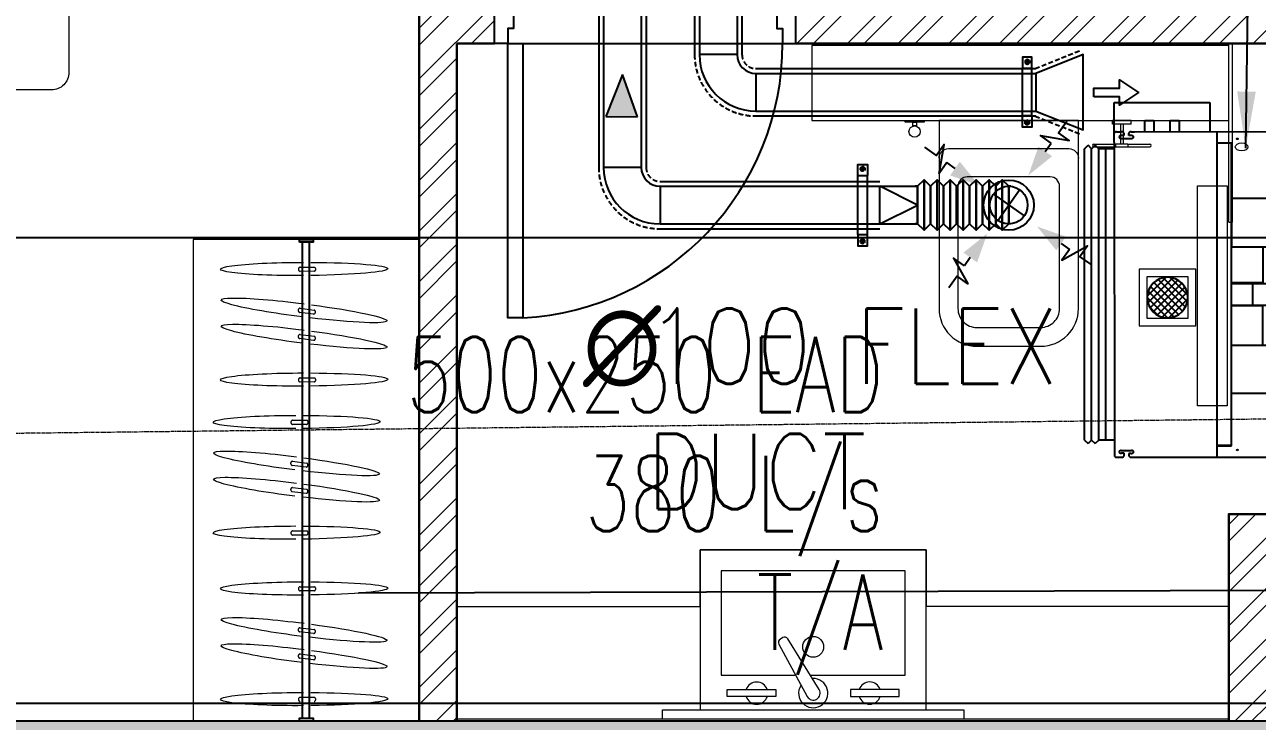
# Model space of a CAD drawing. Header units: millimetres. Extents: x -9226 to 166212, y -13 to 97274.
# Drawn here: x 32852 to 36126, y 34180 to 36030 of the extents above; entities that cross this region are included whole.
import ezdxf

# ---------------------------------------------------------------- set-up
doc = ezdxf.new("R2010")
doc.units = ezdxf.units.MM
for name, pattern in [('01-AT-PLA Floor Plans$0$DASHED', [19.05, 12.7, -6.35]), ('23491-A-XR-GRID$0$23288-XR-Unit GRIDS$0$CENTER2', [28.575, 19.05, -3.175, 3.175, -3.175]), ('23491-XR-AR-2ND FLOOR PLAN$0$23491-XR-AR-2ND FLOOR PLAN$0$Hidden_3', [7.14375, 4.7625, -2.38125]), ('HIDDEN', [9.525, 6.35, -3.175])]:
    doc.linetypes.add(name, pattern=pattern)
doc.layers.get('0').update_dxf_attribs({"color": 8})
for name, color, linetype in [('-EAD', 30, 'Continuous'), ('-FAD', 3, 'Continuous'), ('-TEXT', 7, 'Continuous'), ('0-AC TEXT', 7, 'Continuous'), ('05 - 2ND - 3RD COLUMNS LAYOUT$0$23491-A-XR-GROUND TO PODIUM 3-COL$0$COLUMN', 8, 'Continuous'), ('05 - 2ND - 3RD COLUMNS LAYOUT$0$23491-A-XR-GROUND TO PODIUM 3-COL$0$HATCH', 8, 'Continuous'), ('1.INS', 8, 'Continuous'), ('1.SAD', 5, 'Continuous'), ('1.support 2', 7, 'Continuous'), ('23491-GN-XR-PLOT LIMIT$0$RETAIL', 8, 'Continuous'), ('23491-XR-AR-2ND FLOOR PLAN$0$23491-XR-AR-2ND FLOOR PLAN$0$I-JOINERY HIDDEN', 8, '23491-XR-AR-2ND FLOOR PLAN$0$23491-XR-AR-2ND FLOOR PLAN$0$Hidden_3'), ('23491-XR-AR-2ND FLOOR PLAN$0$NEC-DR-FIXTURES', 8, 'Continuous'), ('EAD', 30, 'Continuous'), ('ETA-AC-SUPPORT', 25, 'Continuous'), ('FAD', 3, 'Continuous'), ('INCHULATION', 253, 'Continuous'), ('IZ-EAD', 200, 'Continuous'), ('M-HVAC-FCU-02', 20, 'Continuous'), ('M-HVAC-FCU-05', 20, 'Continuous'), ('UNIT', 20, 'Continuous'), ('VCD SHE', 7, 'Continuous')]:
    doc.layers.add(name, color=color, linetype=linetype)
for name, color, linetype, lineweight in [('1.TAGGING', 7, 'Continuous', 5), ('1.XREF', 8, 'Continuous', 9), ('23491-A-XR-GRID$0$G-ANNO-GRID', 8, '23491-A-XR-GRID$0$23288-XR-Unit GRIDS$0$CENTER2', 0), ('23491-XR-AR-2ND FLOOR PLAN$0$23491-XR-AR-2ND FLOOR PLAN$0$23491-XR-AR-TYP-FLOOR$0$A-FIXT-TOIT-PLAN', 8, 'Continuous', 5), ('23491-XR-AR-2ND FLOOR PLAN$0$23491-XR-AR-2ND FLOOR PLAN$0$23491-XR-AR-TYP-FLOOR$0$A-FURN-FREE-PLAN', 8, 'Continuous', 5), ('23491-XR-AR-2ND FLOOR PLAN$0$23491-XR-AR-2ND FLOOR PLAN$0$23491-XR-AR-TYP-FLOOR$0$A-WALL-PATT', 8, 'Continuous', 5), ('23491-XR-AR-2ND FLOOR PLAN$0$23491-XR-AR-2ND FLOOR PLAN$0$23491-XR-AR-TYP-FLOOR$0$Zone-6_30May22$0$TYP$0$2B+G+19+R Typical Floor$0$A-DOOR', 8, 'Continuous', 25), ('23491-XR-AR-2ND FLOOR PLAN$0$23491-XR-AR-2ND FLOOR PLAN$0$A-FIXT-TOIT-PLAN', 8, 'Continuous', 20), ('23491-XR-AR-2ND FLOOR PLAN$0$23491-XR-AR-2ND FLOOR PLAN$0$A-FURN-FREE-PLAN', 8, 'Continuous', 5), ('23491-XR-AR-2ND FLOOR PLAN$0$23491-XR-AR-2ND FLOOR PLAN$0$A-WALL', 8, 'Continuous', 30), ('23491-XR-AR-2ND FLOOR PLAN$0$A-WALL-CAVI', 8, 'Continuous', 15), ('A-ANNO-DIMS', 8, 'Continuous', 9)]:
    doc.layers.add(name, color=color, linetype=linetype, lineweight=lineweight)
doc.styles.add('JSE', font='romans.shx', dxfattribs={"width": 0.85})
doc.styles.add('ROMANS', font='isocp.shx', dxfattribs={"width": 0.8})
doc.styles.add('ROMANS100', font='romans.shx', dxfattribs={"width": 0.7, "height": 100})
doc.styles.add('SDC-TEXT-ARB', font='sdc-arb.shx', dxfattribs={"height": 0.5})
doc.styles.get("Standard").update_dxf_attribs({"font": 'romans.shx', "height": 200})
doc.dimstyles.new('ISO-25', dxfattribs={"dimtxt": 200, "dimasz": 150, "dimexe": 1.25, "dimexo": 0.625, "dimgap": 1, "dimtad": 1, "dimtoh": 1, "dimdec": 0, "dimrnd": 5, "dimtxsty": 'Standard', "dimcen": 2.5, "dimclrd": 256, "dimclre": 256, "dimclrt": 7, "dimadec": 0, "dimazin": 0, "dimtfac": 1, "dimtdec": 0, "dimtix": 1, "dimtmove": 2, "dimatfit": 3, "dimfxl": 1, "dimarcsym": 1})
doc.dimstyles.new('JSE', dxfattribs={"dimtxt": 50, "dimasz": 150, "dimexe": 0.18, "dimexo": 0.0625, "dimgap": 50, "dimtad": 0, "dimdec": 0, "dimrnd": 5, "dimzin": 0, "dimdsep": 46, "dimtxsty": 'ROMANS', "dimcen": 0.09, "dimclrd": 7, "dimclre": 7, "dimclrt": 7, "dimadec": 0, "dimazin": 0, "dimtfac": 1, "dimtdec": 0, "dimtofl": 0, "dimtmove": 0, "dimatfit": 3, "dimfxl": 1, "dimtolj": 1, "dimtzin": 0, "dimarcsym": 1})
doc.dimstyles.new('JSE-1.25', dxfattribs={"dimtxt": 200, "dimasz": 150, "dimexe": 0.18, "dimexo": 0.0625, "dimgap": 20, "dimtad": 1, "dimdec": 0, "dimrnd": 5, "dimzin": 0, "dimdsep": 46, "dimtxsty": 'ROMANS', "dimcen": 0.09, "dimclrd": 256, "dimclre": 256, "dimclrt": 7, "dimadec": 0, "dimazin": 0, "dimtfac": 1, "dimtdec": 0, "dimtofl": 0, "dimtmove": 0, "dimatfit": 3, "dimfxl": 1, "dimtolj": 1, "dimtzin": 0, "dimarcsym": 0})

# ---------------------------------------------------------------- blocks, each defined once
blk = doc.blocks.new('23491-GN-XR-PLOT LIMIT')
at = {"layer": '23491-GN-XR-PLOT LIMIT$0$RETAIL', "color": 8}
blk.add_lwpolyline([(48271.7, 23525.6), (50500, 25555.4), (50500, 80172.6), (48692.6, 81480), (5000, 81480), (5000, 71480), (40000, 71480), (40000, 32256.2, 0.000401), (5000, 26236.7), (5000, 16088.4, -0.000496)], format="xyb", close=True, dxfattribs=at)
blk = doc.blocks.new('23491-XR-AR-2ND FLOOR PLAN$0$A$C9ddd01cc')
at = {"layer": '23491-XR-AR-2ND FLOOR PLAN$0$NEC-DR-FIXTURES', "linetype": 'ByBlock'}
h = blk.add_hatch(dxfattribs=at)
h.set_pattern_fill('_USER', color=8, scale=17.945026, angle=163.5932, style=0, double=1, pattern_type=0)
h.set_pattern_definition([(45, (-596980.314, -23271.093), (-12.6890497, 12.6890497), []), (135, (-596980.314, -23271.093), (-12.6890497, -12.6890497), [])])
h.paths.add_polyline_path([(100, 171.8, 1), (100, 28.2, 1)])
at = {"layer": '23491-XR-AR-2ND FLOOR PLAN$0$NEC-DR-FIXTURES', "color": 8, "lineweight": 0, "ltscale": 0.5}
for points in [[(0, 0), (0, 200), (200, 200), (200, 0)], [(173.3, 173.3), (173.3, 26.7), (26.7, 26.7), (26.7, 173.3)]]:
    blk.add_lwpolyline(points, close=True, dxfattribs=at)
at = {"layer": '23491-XR-AR-2ND FLOOR PLAN$0$NEC-DR-FIXTURES', "color": 8, "linetype": 'ByBlock'}
blk.add_circle((100, 100), 71.8, dxfattribs=at)
blk = doc.blocks.new('*U156')
at = {"color": 8}
for points in [[(0.1, 1103.6), (-0.1, -946.3), (-300.1, -946.3), (-300, -300), (-450, -300), (-450, 300), (-300, 300), (-299.9, 1103.6)], [(0, 400), (0, -400), (-25, -400), (-25, 400)], [(-25, -300), (-25, 300), (-450, 300), (-450, -300)], [(-79.1, 228.5), (-79.1, 99.2), (-60.6, 99.2), (-60.6, 228.5)], [(-79.1, -228.5), (-79.1, -99.2), (-60.6, -99.2), (-60.6, -228.5)]]:
    blk.add_lwpolyline(points, close=True, dxfattribs=at)
blk.add_lwpolyline([(-117.3, -6.3), (-117.3, 244.6), (-394.6, 244.6), (-394.6, -244.6), (-117.3, -244.6), (-117.3, -48.9)], dxfattribs=at)
blk.add_lwpolyline([(-60.3, -16, 0.999998), (-78.8, 16), (-213.5, -67.2, 0.405524), (-216.9, -80.7), (-213.1, -87.2, 0.405524), (-199.7, -91)], format="xyb", close=True, dxfattribs=at)
blk.add_circle((-192.3, 0), 27.7, dxfattribs=at)
for centre, radius, start, end in [((-69.5, 150), 29.5, 108.8563, 251.1437), ((-69.5, 150), 29.5, 287.566, 72.434), ((-69.5, 0), 38.8, 238.4369, 181.5631), ((-69.5, -150), 29.5, 108.8563, 251.1437), ((-69.5, -150), 29.5, 287.566, 72.434)]:
    blk.add_arc(centre, radius, start, end, dxfattribs=at)
blk = doc.blocks.new('*U514')
at = {"layer": '23491-XR-AR-2ND FLOOR PLAN$0$23491-XR-AR-2ND FLOOR PLAN$0$23491-XR-AR-TYP-FLOOR$0$Zone-6_30May22$0$TYP$0$2B+G+19+R Typical Floor$0$A-DOOR', "color": 8}
for p, q in [((0.765, 0), (0.035, 0)), ((0.75, -0.1), (0.05, -0.1))]:
    blk.add_line(p, q, dxfattribs=at)
blk.add_lwpolyline([(0.725, 0), (0.725, 0.7289), (0.765, 0.7289), (0.765, 0)], close=True, dxfattribs=at)
for points in [[(0.035, 0), (0, 0), (0, -0.1), (0.05, -0.1), (0.05, -0.04), (0.035, -0.04), (0.035, 0)], [(0.765, 0), (0.8, 0), (0.8, -0.1), (0.75, -0.1), (0.75, -0.04), (0.765, -0.04), (0.765, 0)]]:
    blk.add_lwpolyline(points, dxfattribs=at)
blk.add_arc((0.765, 0), 0.73, 93.1411, 180, dxfattribs=at)
blk = doc.blocks.new('23491-XR-AR-2ND FLOOR PLAN$0$23491-XR-AR-2ND FLOOR PLAN$0$23491-XR-AR-TYP-FLOOR$0$ery')
at = {"color": 8}
for p, q in [((50.1732, -60.523), (50.1732, -62.5035)), ((50.2232, -62.5535), (51.952, -62.5535))]:
    blk.add_line(p, q, dxfattribs=at)
at = {"color": 8, "linetype": 'ByBlock'}
blk.add_arc((50.2232, -62.5035), 0.05, 180, 270, dxfattribs=at)
blk = doc.blocks.new('*U155')
at = {"color": 8, "ltscale": 0.05}
blk.add_line((200, -145), (200, 145), dxfattribs=at)
at = {"color": 8}
for points in [[(0.7, -522.8), (200.7, -522.8), (200.7, 584.3), (0.7, 584.3)], [(271, 284), (262, 284), (262, 316), (271, 316), (271, 284)], [(200, -225), (205, -225), (205, -275), (200, -275)], [(205, -245), (214.6, -245), (214.6, -255), (205, -255)]]:
    blk.add_lwpolyline(points, close=True, dxfattribs=at)
for points in [[(263, 316), (263, 374.5)], [(270, 316), (270, 374.5)], [(210, 324.9), (200, 324.9)], [(200, 324.9), (200, 275.1)], [(210, 324.9), (210, 275.1)], [(210, 303.5), (262, 303.5)], [(210, 296.5), (262, 296.5)], [(210, 275.1), (200, 275.1)], [(263, 225.5), (263, 284)], [(270, 225.5), (270, 284)]]:
    blk.add_lwpolyline(points, dxfattribs=at)
blk.add_lwpolyline([(800, -85), (800, 85, 0.414214), (700, 185), (200, 185), (200, -185), (700, -185, 0.414214)], format="xyb", close=True, dxfattribs=at)
blk.add_lwpolyline([(300, -185, -0.414214), (275, -160), (275, 160, -0.414214), (300, 185)], format="xyb", dxfattribs=at)
at = {"color": 8, "ltscale": 0.2}
blk.add_lwpolyline([(750, -85), (750, 85, 0.414214), (700, 135), (375, 135, 0.414214), (350, 110), (350, -110, 0.414214), (375, -135), (700, -135, 0.414214)], format="xyb", close=True, dxfattribs=at)
blk.add_circle((425, 0), 50, dxfattribs=at)
at = {"color": 8}
blk.add_circle((229.7, -250), 15.1, dxfattribs=at)
for centre, start, end in [((266.5, 374.5), 0, 180), ((266.5, 225.5), 180, 0)]:
    blk.add_arc(centre, 3.5, start, end, dxfattribs=at)
blk = doc.blocks.new('*U518')
at = {"layer": '23491-XR-AR-2ND FLOOR PLAN$0$23491-XR-AR-2ND FLOOR PLAN$0$I-JOINERY HIDDEN', "color": 8, "linetype": 'ByBlock', "ltscale": 5, "extrusion": (-5.56122e-21, -2.50539e-08, 1), "elevation": 0}
blk.add_lwpolyline([(-779.2, 18.4), (-771.6, 18.4), (-771.6, -18.4), (-779.2, -18.4)], close=True, dxfattribs=at)
for points in [[(492.9, 11), (-771.6, 11)], [(-771.6, -9), (492.9, -9)]]:
    blk.add_lwpolyline(points, dxfattribs=at)
at = {"layer": '23491-XR-AR-2ND FLOOR PLAN$0$23491-XR-AR-2ND FLOOR PLAN$0$I-JOINERY HIDDEN', "color": 8, "linetype": 'ByBlock', "ltscale": 5, "extrusion": (-5.56122e-21, -2.50539e-08, 1)}
blk.add_lwpolyline([(492.9, 18.4), (500.5, 18.4), (500.5, -18.4), (492.9, -18.4)], close=True, dxfattribs=at)
blk = doc.blocks.new('23491-XR-AR-2ND FLOOR PLAN')
at = {"layer": '23491-XR-AR-2ND FLOOR PLAN$0$23491-XR-AR-2ND FLOOR PLAN$0$23491-XR-AR-TYP-FLOOR$0$A-WALL-PATT'}
h = blk.add_hatch(dxfattribs=at)
h.set_pattern_fill('ANSI32', color=8, scale=10)
h.paths.add_polyline_path([(37250, 39930), (37250, 39480), (37750, 39480), (37750, 39930)], flags=16)
h.paths.add_polyline_path([(36049.8, 34179.7), (36150, 34179.8), (36150, 34630), (36850, 34630), (36850, 34179.8), (37000, 34179.8), (37000.3, 35979.5), (37750, 35979.5), (37750, 34179.6), (37850, 34179.9), (37850, 36080), (37250, 36080), (37250, 39380), (37850, 39380), (37850, 40080), (36350, 40080), (36350, 41010), (36250, 41010), (36250, 39755.5), (36350, 39755.5), (36350, 39930), (37150, 39930), (37150, 36080), (34900, 36080), (34900, 35980), (36850, 35980), (36850, 34730), (36049.8, 34730)])
h = blk.add_hatch(dxfattribs=at)
h.set_pattern_fill('ANSI32', color=8, scale=10)
h.set_pattern_definition([(45, (-100, 0), (-67.35192, 67.35192), []), (45, (-55.1, 0), (-67.35192, 67.35192), [])])
h.paths.add_polyline_path([(34000.1, 34180), (33900, 34180), (33900, 36080), (34100, 36080), (34100, 35980), (34000.1, 35980)])
at = {"layer": '23491-XR-AR-2ND FLOOR PLAN$0$23491-XR-AR-2ND FLOOR PLAN$0$23491-XR-AR-TYP-FLOOR$0$A-FURN-FREE-PLAN', "color": 8}
for p, q in [((33300, 35459.7), (33300, 34180)), ((33900, 35459.7), (33300, 35459.7))]:
    blk.add_line(p, q, dxfattribs=at)
at = {"layer": '23491-XR-AR-2ND FLOOR PLAN$0$23491-XR-AR-2ND FLOOR PLAN$0$A-FIXT-TOIT-PLAN', "color": 8}
for p, q in [((36049.8, 35505), (36049.8, 35980)), ((36059.8, 35505), (36059.8, 35980)), ((36049.8, 35505, 0), (36059.8, 35505, 0))]:
    blk.add_line(p, q, dxfattribs=at)
at = {"layer": '23491-XR-AR-2ND FLOOR PLAN$0$23491-XR-AR-2ND FLOOR PLAN$0$A-FURN-FREE-PLAN', "color": 8}
for p, q in [((33583.4, 35385.8, 0), (33621.5, 35385.7, 0)), ((33621.1, 35374.8, 0), (33583.8, 35374.5, 0)), ((33619.5, 35261.2, 0), (33582.5, 35265.7, 0)), ((33583.6, 35276.9, 0), (33621.4, 35272, 0)), ((33619.5, 35191.5, 0), (33582.5, 35196, 0)), ((33583.6, 35207.2, 0), (33621.4, 35202.3, 0)), ((33583.4, 35091.9, 0), (33621.5, 35091.9, 0)), ((33621.1, 35080.9, 0), (33583.8, 35080.6, 0)), ((33563.4, 34979.3, 0), (33601.5, 34979.3, 0)), ((33601.1, 34968.3, 0), (33563.8, 34968, 0)), ((33563.6, 34870.4, 0), (33601.4, 34865.5, 0)), ((33599.5, 34854.7, 0), (33562.5, 34859.2, 0)), ((33563.6, 34800.7, 0), (33601.4, 34795.8, 0)), ((33599.5, 34785, 0), (33562.5, 34789.5, 0)), ((33563.4, 34685.4, 0), (33601.5, 34685.4, 0)), ((33601.1, 34674.4, 0), (33563.8, 34674.1, 0)), ((33583.4, 34537.2, 0), (33621.5, 34537.1, 0)), ((33621.1, 34526.2, 0), (33583.8, 34525.9, 0)), ((33619.5, 34412.6, 0), (33582.5, 34417.1, 0)), ((33583.6, 34428.3, 0), (33621.4, 34423.4, 0)), ((33619.5, 34342.9, 0), (33582.5, 34347.4, 0)), ((33583.6, 34358.6, 0), (33621.4, 34353.7, 0)), ((33583.4, 34243.3, 0), (33621.5, 34243.3, 0))]:
    blk.add_line(p, q, dxfattribs=at)
at = {"layer": '23491-XR-AR-2ND FLOOR PLAN$0$23491-XR-AR-2ND FLOOR PLAN$0$A-FURN-FREE-PLAN', "color": 8, "linetype": '23491-XR-AR-2ND FLOOR PLAN$0$23491-XR-AR-2ND FLOOR PLAN$0$Hidden_3', "ltscale": 10}
for centre, radius, start, end in [((33584.9, 35380.2), 5.78, 104.7662, 259.4188), ((33619.4, 35380.3, 0), 5.8, 286.3119, 69.1817), ((33584.3, 35271.2), 5.78, 97.3818, 252.0344), ((33618.6, 35266.9, 0), 5.8, 278.9275, 61.7974), ((33584.3, 35201.5), 5.78, 97.3818, 252.0344), ((33618.6, 35197.2, 0), 5.8, 278.9275, 61.7974), ((33584.9, 35086.3), 5.78, 104.7662, 259.4188), ((33619.4, 35086.4, 0), 5.8, 286.3119, 69.1817), ((33564.9, 34973.7), 5.78, 104.7662, 259.4188), ((33599.4, 34973.8, 0), 5.8, 286.3119, 69.1817), ((33564.3, 34864.7), 5.78, 97.3818, 252.0344), ((33598.6, 34860.4, 0), 5.8, 278.9275, 61.7974), ((33564.3, 34795), 5.78, 97.3818, 252.0344), ((33598.6, 34790.7, 0), 5.8, 278.9275, 61.7974), ((33564.9, 34679.8), 5.78, 104.7662, 259.4188), ((33599.4, 34680, 0), 5.8, 286.3119, 69.1817), ((33584.9, 34531.6), 5.78, 104.7662, 259.4188), ((33619.4, 34531.7, 0), 5.8, 286.3119, 69.1817), ((33584.3, 34422.6), 5.78, 97.3818, 252.0344), ((33618.6, 34418.3, 0), 5.8, 278.9275, 61.7974), ((33584.3, 34352.9), 5.78, 97.3818, 252.0344), ((33618.6, 34348.6, 0), 5.8, 278.9275, 61.7974), ((33584.9, 34237.7), 5.78, 104.7662, 259.4188), ((33619.4, 34237.8, 0), 5.8, 286.3119, 69.1817)]:
    blk.add_arc(centre, radius, start, end, dxfattribs=at)
at = {"layer": '23491-XR-AR-2ND FLOOR PLAN$0$23491-XR-AR-2ND FLOOR PLAN$0$A-FURN-FREE-PLAN', "color": 8, "lineweight": 0, "ltscale": 10, "extrusion": (1.29499e-09, 4.79752e-11, -1)}
for centre, major_axis, ratio, start_param, end_param in [((33584.3, 35381.1), (-211.8, -0.7, 0), 0.082947, 4.674333, 7.892004), ((33584.3, 35381.1), (-232.3, -0.8, 0), 0.075611, 1.691856, 4.591299), ((33584.3, 35087.3), (-211.8, -0.7, 0), 0.082947, 4.674333, 7.892004), ((33584.3, 35087.3), (-232.3, -0.8, 0), 0.075611, 1.691856, 4.591299), ((33564.3, 34974.6), (-211.8, -0.7, 0), 0.082947, 4.674333, 7.892004), ((33564.3, 34974.6), (-232.3, -0.8, 0), 0.075611, 1.691856, 4.591299), ((33564.3, 34680.8), (-211.8, -0.7, 0), 0.082947, 4.674333, 7.892004), ((33564.3, 34680.8), (-232.3, -0.8, 0), 0.075611, 1.691856, 4.591299), ((33584.3, 34532.5), (-211.8, -0.7, 0), 0.082947, 4.674333, 7.892004), ((33584.3, 34532.5), (-232.3, -0.8, 0), 0.075611, 1.691856, 4.591299), ((33584.3, 34238.7), (-211.8, -0.7, 0), 0.082947, 4.674333, 7.892004), ((33584.3, 34238.7), (-232.3, -0.8, 0), 0.075611, 1.691856, 4.591299)]:
    blk.add_ellipse(centre, major_axis=major_axis, ratio=ratio, start_param=start_param, end_param=end_param, dxfattribs=at)
at = {"layer": '23491-XR-AR-2ND FLOOR PLAN$0$23491-XR-AR-2ND FLOOR PLAN$0$A-FURN-FREE-PLAN', "color": 8, "lineweight": 0, "ltscale": 10, "extrusion": (1.29042e-09, -1.18861e-10, -1)}
for centre, major_axis, ratio, start_param, end_param in [((33583.9, 35272.2), (-210.1, 26.5, 0), 0.082947, 4.674333, 7.892004), ((33583.9, 35272.2), (-230.4, 29.1, 0), 0.075611, 1.691856, 4.591299), ((33583.9, 35202.5), (-210.1, 26.5, 0), 0.082947, 4.674333, 7.892004), ((33583.9, 35202.5), (-230.4, 29.1, 0), 0.075611, 1.691856, 4.591299), ((33563.9, 34865.7), (-210.1, 26.5, 0), 0.082947, 4.674333, 7.892004), ((33563.9, 34865.7), (-230.4, 29.1, 0), 0.075611, 1.691856, 4.591299), ((33563.9, 34796), (-210.1, 26.5, 0), 0.082947, 4.674333, 7.892004), ((33563.9, 34796), (-230.4, 29.1, 0), 0.075611, 1.691856, 4.591299), ((33583.9, 34423.6), (-210.1, 26.5, 0), 0.082947, 4.674333, 7.892004), ((33583.9, 34423.6), (-230.4, 29.1, 0), 0.075611, 1.691856, 4.591299), ((33583.9, 34353.9), (-210.1, 26.5, 0), 0.082947, 4.674333, 7.892004), ((33583.9, 34353.9), (-230.4, 29.1, 0), 0.075611, 1.691856, 4.591299)]:
    blk.add_ellipse(centre, major_axis=major_axis, ratio=ratio, start_param=start_param, end_param=end_param, dxfattribs=at)
at = {"layer": '23491-XR-AR-2ND FLOOR PLAN$0$23491-XR-AR-2ND FLOOR PLAN$0$A-WALL', "color": 8}
for p, q in [((33900, 36080), (33900, 34180)), ((34000, 35980, 0), (34100, 35980, 0)), ((34000, 34180), (34000, 35980)), ((34900, 35980, 0), (36850, 35980, 0))]:
    blk.add_line(p, q, dxfattribs=at)
blk.add_lwpolyline([(36850, 34730), (36049.8, 34730), (36049.8, 34179.8)], dxfattribs=at)
at = {"layer": '23491-XR-AR-2ND FLOOR PLAN$0$23491-XR-AR-2ND FLOOR PLAN$0$23491-XR-AR-TYP-FLOOR$0$A-FIXT-TOIT-PLAN', "color": 8}
for name, p, rotation in [('*U155', (35465.5, 35975.7), 270.0012567871217), ('*U156', (34946.3, 34185, 0), 270.0122868302767)]:
    blk.add_blockref(name, p, dxfattribs=dict(at, rotation=rotation))
at = {"layer": '23491-XR-AR-2ND FLOOR PLAN$0$23491-XR-AR-2ND FLOOR PLAN$0$23491-XR-AR-TYP-FLOOR$0$A-FURN-FREE-PLAN', "color": 8, "xscale": -932.1293139154366, "yscale": 932.1293139154366, "zscale": 932.1293139154366, "rotation": 359.9995496782752}
blk.add_blockref('23491-XR-AR-2ND FLOOR PLAN$0$23491-XR-AR-2ND FLOOR PLAN$0$23491-XR-AR-TYP-FLOOR$0$ery', (79737.9, 94164.1, 0), dxfattribs=at)
at = {"layer": '23491-XR-AR-2ND FLOOR PLAN$0$23491-XR-AR-2ND FLOOR PLAN$0$23491-XR-AR-TYP-FLOOR$0$Zone-6_30May22$0$TYP$0$2B+G+19+R Typical Floor$0$A-DOOR', "color": 8, "xscale": 1000, "yscale": 1000, "zscale": 1000, "rotation": 179.9994302955836}
blk.add_blockref('*U514', (34900, 35980, 0), dxfattribs=at)
at = {"layer": '23491-XR-AR-2ND FLOOR PLAN$0$23491-XR-AR-2ND FLOOR PLAN$0$A-FURN-FREE-PLAN', "color": 8, "ltscale": 10, "rotation": 90}
blk.add_blockref('*U518', (33600, 34959.2), dxfattribs=at)
at = {"layer": '23491-XR-AR-2ND FLOOR PLAN$0$A-WALL-CAVI', "color": 8}
blk.add_blockref('23491-GN-XR-PLOT LIMIT', (0, 0), dxfattribs=at)
at = {"layer": '23491-XR-AR-2ND FLOOR PLAN$0$NEC-DR-FIXTURES', "color": 8, "xscale": -0.7499999999999932, "yscale": 0.7499999999999932, "zscale": 0.7499999999999932, "rotation": 180}
blk.add_blockref('23491-XR-AR-2ND FLOOR PLAN$0$A$C9ddd01cc', (35812.1, 35380.2, 0), dxfattribs=at)
blk = doc.blocks.new('23491-A-XR-GRID')
at = {"layer": '23491-A-XR-GRID$0$G-ANNO-GRID', "color": 8, "ltscale": 0.5}
blk.add_line((-8075.9, 34477.8, 0), (57037.1, 35221.7, 2.3), dxfattribs=at)
blk = doc.blocks.new('05 - 2ND - 3RD COLUMNS LAYOUT')
at = {"layer": '05 - 2ND - 3RD COLUMNS LAYOUT$0$23491-A-XR-GROUND TO PODIUM 3-COL$0$HATCH'}
h = blk.add_hatch(color=256, dxfattribs=at)
h.dxf.hatch_style = 1
h.paths.add_polyline_path([(30249.9, 33879.8), (37449.9, 33879.8), (37449.9, 31479.8), (37849.9, 31479.8), (37849.9, 34179.8), (29849.9, 34179.8), (29849.9, 31479.8), (30249.9, 31479.8)])
h.paths.add_polyline_path([(37449.9, 26079.8), (37449.9, 28479.8), (37849.9, 28479.8), (37849.9, 25779.8), (37449.9, 25779.8), (32549.9, 25779.8), (32549.9, 28479.8), (32849.9, 28479.8), (32849.9, 26079.8)])
h.paths.add_polyline_path([(26849.9, 34179.8), (27249.9, 34179.8), (27249.9, 30729.8), (26849.9, 30729.8)])
h.paths.add_polyline_path([(37849.9, 65579.7), (30399.9, 65579.7), (30399.9, 69079.7), (37849.9, 69079.7), (37849.9, 68679.7), (30799.9, 68679.7), (30799.9, 65979.7), (37849.9, 65979.7)])
h.paths.add_polyline_path([(34941.6, 24514.7), (35009.4, 24120.5), (37883.8, 24614.4), (37816.1, 25008.7)])
h.paths.add_polyline_path([(34220.9, 23985), (34153.2, 24379.2), (31393.6, 23905.1), (30462.2, 29325.6), (27209.9, 28766.7), (28209.1, 22952), (28504.7, 23002.8), (27556.3, 28521.9), (30217.3, 28979.1), (31098, 23854.2), (31165.7, 23460)])
at = {"layer": '05 - 2ND - 3RD COLUMNS LAYOUT$0$23491-A-XR-GROUND TO PODIUM 3-COL$0$COLUMN', "elevation": 0}
blk.add_lwpolyline([(30249.9, 33879.8), (37449.9, 33879.8), (37449.9, 31479.8), (37849.9, 31479.8), (37849.9, 34179.8), (29849.9, 34179.8), (29849.9, 31479.8), (30249.9, 31479.8)], close=True, dxfattribs=at)
blk = doc.blocks.new('XREF')
at = {"layer": 'A-ANNO-DIMS', "color": 8}
blk.add_blockref('23491-XR-AR-2ND FLOOR PLAN', (0, 0), dxfattribs=at)
blk.add_blockref('23491-A-XR-GRID', (0, 0))
at = {"layer": 'A-ANNO-DIMS'}
blk.add_blockref('05 - 2ND - 3RD COLUMNS LAYOUT', (0, 0), dxfattribs=at)
blk = doc.blocks.new('t')
at = {"layer": 'ETA-AC-SUPPORT', "color": 7, "linetype": 'HIDDEN', "ltscale": 0.3, "extrusion": (2.40653e-07, 5.25136e-08, 1)}
for p, q in [((4429.3, -9484.4, 0), (4379.3, -9484.4, 0)), ((4392.9, -9513, 0), (4404.3, -9506.4, 0)), ((4392.9, -9526.2, 0), (4392.9, -9513, 0)), ((4392.9, -9526.2, 0), (4404.3, -9532.9, 0)), ((4415.8, -9513, 0), (4404.3, -9506.4, 0)), ((4415.8, -9526.2, 0), (4404.3, -9532.9, 0)), ((4415.8, -9526.2, 0), (4415.8, -9513, 0))]:
    blk.add_line(p, q, dxfattribs=at)
at = {"layer": 'ETA-AC-SUPPORT', "color": 7, "linetype": 'Continuous', "ltscale": 0.3, "extrusion": (2.40653e-07, 5.25136e-08, 1), "elevation": 0}
blk.add_lwpolyline([(4429.3, -9484.4), (4429.3, -9543.9), (4379.3, -9543.9), (4379.3, -9484.4)], dxfattribs=at)
at = {"layer": 'ETA-AC-SUPPORT', "color": 7, "linetype": 'HIDDEN', "ltscale": 0.3, "extrusion": (2.40653e-07, 5.25136e-08, 1)}
for radius in [11.5, 6]:
    blk.add_circle((4404.3, -9519.6, 0), radius, dxfattribs=at)
blk = doc.blocks.new('*U544')
at = {"layer": 'ETA-AC-SUPPORT', "color": 7, "linetype": 'Continuous', "ltscale": 0.3, "extrusion": (2.40653e-07, 5.25136e-08, 1)}
for p, q in [((4404.3, -9388.4, 0), (4404.3, -9514.1, 0)), ((4429.3, -9388.4, 0), (4429.3, -9514.1, 0))]:
    blk.add_line(p, q, dxfattribs=at)
at = {"color": 7, "linetype": 'Continuous', "xscale": -0.5, "yscale": 0.5, "zscale": 0.5, "rotation": 180}
blk.add_blockref('t', (2214.7, -14130.6, 0), dxfattribs=at)
at = {"color": 7, "linetype": 'Continuous', "xscale": 0.5, "yscale": 0.5, "zscale": 0.5}
blk.add_blockref('t', (2214.7, -4771.9, 0), dxfattribs=at)
blk = doc.blocks.new('IZ-DV 150')
at = {"layer": 'IZ-EAD'}
for p, q in [((0, 75), (0, -75)), ((-75, 0), (75, 0))]:
    blk.add_line(p, q, dxfattribs=at)
for points in [[(-4.5, 299.5), (-57.4, 299.5), (48.4, 349.7), (-4.5, 349.7), (-4.5, 406.3)], [(-4.5, 258.8), (-4.5, 299.5)], [(-299.5, 4.5), (-299.5, 57.4), (-349.7, -48.4), (-349.7, 4.5), (-406.3, 4.5)], [(299.5, 4.5), (299.5, 57.4), (349.7, -48.4), (349.7, 4.5), (406.3, 4.5)], [(-258.8, 4.5), (-299.5, 4.5)], [(258.8, 4.5), (299.5, 4.5)], [(-4.5, -258.8), (-4.5, -299.5)], [(-4.5, -299.5), (-57.4, -299.5), (48.4, -349.7), (-4.5, -349.7), (-4.5, -406.3)]]:
    blk.add_lwpolyline(points, dxfattribs=at)
for radius in [100, 75]:
    blk.add_circle((0, 0), radius, dxfattribs=at)
for points in [[(28.8, 258.8), (-4.5, 141.6), (-37.9, 258.8)], [(-258.8, -28.8), (-141.6, 4.5), (-258.8, 37.9)], [(258.8, -28.8), (141.6, 4.5), (258.8, 37.9)], [(28.8, -258.8), (-4.5, -141.6), (-37.9, -258.8)]]:
    blk.add_solid(points, dxfattribs=at)
blk = doc.blocks.new('HVAC-VOL-SPD-S01-M-01-0400 R-01$0$HVAC-VOL-SPD-S01-M-01-0400 R-01$0$A$C2F9C6816')
blk.add_hatch(color=256).paths.add_polyline_path([(-198.8, -78.6), (-398.8, -153.6), (-198.8, -228.6)])
for p, q in [((-198.8, -78.6), (-398.8, -153.6)), ((-198.8, -228.6), (-198.8, -78.6)), ((-398.8, -153.6), (-198.8, -228.6))]:
    blk.add_line(p, q)
blk = doc.blocks.new('*U554')
at = {"layer": 'ETA-AC-SUPPORT', "color": 7, "linetype": 'Continuous', "ltscale": 0.3, "extrusion": (2.40653e-07, 5.25136e-08, 1)}
for p, q in [((4404.3, -9357.5, 0), (4404.3, -9514.1, 0)), ((4429.3, -9357.5, 0), (4429.3, -9514.1, 0))]:
    blk.add_line(p, q, dxfattribs=at)
at = {"color": 7, "linetype": 'Continuous', "xscale": -0.5, "yscale": 0.5, "zscale": 0.5, "rotation": 180}
blk.add_blockref('t', (2214.7, -14099.7, 0), dxfattribs=at)
at = {"color": 7, "linetype": 'Continuous', "xscale": 0.5, "yscale": 0.5, "zscale": 0.5}
blk.add_blockref('t', (2214.7, -4771.9, 0), dxfattribs=at)
blk = doc.blocks.new('865')
at = {"layer": 'M-HVAC-FCU-02', "color": 30}
for p, q in [((-402.3, -23.8), (-402.3, -43.8)), ((402.3, -23.8), (402.3, -43.8)), ((-402.3, -43.8), (-412.3, -53.8)), ((-402.3, -63.8), (-412.3, -53.8)), ((-402.3, -63.8), (-412.3, -73.8)), ((402.3, -43.8), (-402.3, -43.8)), ((402.3, -63.8), (-402.3, -63.8)), ((402.3, -43.8), (412.3, -53.8)), ((402.3, -63.8), (412.3, -53.8)), ((402.3, -63.8), (412.3, -73.8)), ((-402.3, -83.8), (-412.3, -73.8)), ((402.3, -83.8), (-402.3, -83.8)), ((402.3, -83.8), (412.3, -73.8))]:
    blk.add_line(p, q, dxfattribs=at)
at = {"layer": 'M-HVAC-FCU-05', "color": 30}
for p, q in [((-422, 586.7), (-419.6, 592.1)), ((-422, 567.1), (-422, 586.7)), ((419.1, 592.3), (-419.6, 592.1)), ((-402.5, 592.1), (419.1, 592.3)), ((421.5, 586.9), (419.1, 592.3)), ((421.5, 567.3), (421.5, 586.9)), ((-450.2, 561.3), (-450.2, 551.6)), ((-422, 567.6), (-445.8, 567.6)), ((-439.4, 544.6), (-439.4, 550.6)), ((-431.6, 552.7), (-431.6, 523.1)), ((-422, 567.6), (421.5, 567.8)), ((421.5, 567.8), (445.3, 567.8)), ((431.1, 552.9), (431.2, 523.4)), ((438.9, 544.9), (438.9, 550.8)), ((449.7, 561.5), (449.7, 551.9)), ((-450.2, 524.3), (-450.2, 514.9)), ((-450, 47.3), (-450.2, 514.9)), ((-439.2, 531.3), (-445.9, 531.3)), ((-445.1, 544.6), (-439.4, 544.6)), ((-439.2, 524.5), (-439.2, 531.3)), ((-132, 517.4), (-265.5, 517.3)), ((-265.5, 517.3), (-265.4, 329.5)), ((-131.9, 329.6), (-132, 517.4)), ((140.3, 517.5), (273.7, 517.5)), ((140.3, 329.6), (140.3, 517.5)), ((273.7, 517.5), (273.8, 329.7)), ((438.7, 531.6), (445.5, 531.6)), ((438.7, 524.8), (438.7, 531.6)), ((444.7, 544.9), (438.9, 544.9)), ((449.7, 524.6), (449.7, 515.1)), ((450, 47.6), (449.7, 515.1)), ((29.7, 458.4), (-30.5, 458.4)), ((-30.4, 388.7), (-30.5, 458.4)), ((29.8, 388.7), (29.7, 458.4)), ((-132, 429.5), (-30.5, 429.5)), ((-132, 417.5), (-30.4, 417.6)), ((-31.8, 417.6), (-31.8, 329.6)), ((-30.4, 417.6), (-31.8, 417.6)), ((-30.4, 329.6), (-30.4, 417.6)), ((140.3, 429.5), (29.8, 429.5)), ((29.8, 329.6), (29.8, 417.6)), ((29.8, 417.6), (31.1, 417.6)), ((140.3, 417.6), (29.8, 417.6)), ((31.1, 417.6), (31.1, 329.6)), ((-30.4, 388.7), (29.8, 388.7)), ((418.7, 329.7), (-419, 329.5)), ((-418.9, 287.8), (-419, 329.5)), ((-417.9, 327.9), (417.6, 328.2)), ((-417.9, 327.9), (-417.9, 287.8)), ((-265.4, 329.5), (-131.9, 329.6)), ((-31.8, 329.6), (-30.4, 329.6)), ((31.1, 329.6), (29.8, 329.6)), ((273.8, 329.7), (140.3, 329.6)), ((417.6, 328.2), (417.6, 288.1)), ((418.7, 288.1), (418.7, 329.7)), ((-450.1, 287.8), (449.9, 288.1)), ((-531, 268.5), (-450.1, 268.6)), ((-530.9, -0.2), (-531, 268.5)), ((-480.8, 157), (-480.8, 182.5)), ((-480.8, 182.5), (-450, 182.5)), ((-450, 157), (-480.8, 157)), ((-480.8, 111.4), (-450, 111.4)), ((-480.8, 86), (-480.8, 111.4)), ((-450, 86), (-480.8, 86)), ((-450, 47.3), (-450, 56.9)), ((-439.2, 40.3), (-445, 40.3)), ((-439.2, 46.3), (-439.2, 40.3)), ((-431.4, 18.8), (-431.4, 48.4)), ((431.4, 19), (431.4, 48.6)), ((439.2, 46.5), (439.2, 40.6)), ((439.2, 40.6), (445, 40.6)), ((450, 47.6), (450, 57.2)), ((-450, 6.3), (-450, 20)), ((-445.7, 27), (-439, 27)), ((-439, 27), (-439, 20.2)), ((-420.5, -0.1), (420.5, 0.1)), ((402.3, 0.1), (402.3, -23.7)), ((420.2, 0.1), (444.7, 0.1)), ((439, 27.3), (439, 20.4)), ((445.7, 27.3), (439, 27.3)), ((450, 6.6), (450, 20.3)), ((-435, -0.1), (-530.9, -0.2)), ((-420.2, -0.1), (-444.7, -0.1)), ((-402.3, -0.1), (-402.3, -23.9)), ((402.3, -23.7), (-402.3, -23.9)), ((402.3, -23.7), (-402.3, -23.9))]:
    blk.add_line(p, q, dxfattribs=at)
at = {"layer": 'M-HVAC-FCU-05', "color": 30, "lineweight": 18}
for p, q in [((-300.6, 316.9), (307.7, 317.1)), ((-300.6, 233.5), (-300.6, 316.9)), ((307.7, 317.1), (307.7, 233.7)), ((307.7, 233.7), (-300.6, 233.5))]:
    blk.add_line(p, q, dxfattribs=at)
at = {"layer": 'M-HVAC-FCU-05', "color": 30}
for points in [[(-445.8, 567.6, 0.14745), (-447.3, 567.2, 0.057538), (-447.9, 566.8, 0.043631), (-448.4, 566.2, 0.037373), (-448.9, 565.4, 0.018686), (-449.2, 564.8, 0.02183), (-449.5, 563.9, 0.03988), (-450.1, 561.5, 0.006038), (-450.2, 561.3)], [(-450.2, 551.6, 0.032566), (-450.1, 550.3, 0.04988), (-449.7, 548.7, 0.245422), (-445.4, 544.7, 0.018987), (-445.1, 544.6)], [(-435.5, 558.3, 0.03023), (-435.7, 558.3, 0.042163), (-436.2, 558.1, 0.109989), (-437.5, 557.3, 0.060394), (-438.2, 556.3, 0.042159), (-438.7, 555.4, 0.031845), (-439, 554.3, 0.028129), (-439.2, 553.1, 0.024443), (-439.4, 551.6, 0.013294), (-439.4, 550.6)], [(-431.6, 552.7, 0.018031), (-431.6, 553.2, 0.033701), (-431.7, 554.5, 0.041222), (-432, 555.7, 0.04728), (-432.4, 556.6, 0.066586), (-433, 557.4, 0.138842), (-434.5, 558.2, 0.036684), (-435, 558.3, 0.034492), (-435.5, 558.3)], [(431.1, 553, -0.018031), (431.1, 553.5, -0.033701), (431.3, 554.8, -0.041222), (431.6, 555.9, -0.04728), (432, 556.9, -0.066586), (432.6, 557.6, -0.138842), (434, 558.5, -0.036684), (434.5, 558.5, -0.034492), (435.1, 558.5)], [(435.1, 558.5, -0.03023), (435.3, 558.5, -0.042163), (435.7, 558.4, -0.109989), (437.1, 557.5, -0.060394), (437.8, 556.6, -0.042159), (438.3, 555.6, -0.031845), (438.6, 554.6, -0.028129), (438.8, 553.3, -0.024443), (438.9, 551.9, -0.013294), (438.9, 550.9)], [(449.7, 551.9, -0.032566), (449.6, 550.6, -0.04988), (449.2, 549, -0.245422), (444.9, 544.9, -0.018987), (444.7, 544.9)], [(445.3, 567.8, -0.14745), (446.8, 567.5, -0.057538), (447.4, 567, -0.043631), (447.9, 566.4, -0.037373), (448.4, 565.6, -0.018686), (448.7, 565, -0.02183), (449.1, 564.1, -0.03988), (449.7, 561.8, -0.006038), (449.7, 561.5)], [(-445.9, 531.3, 0.028262), (-446.1, 531.3, 0.052211), (-446.7, 531.2, 0.123145), (-448.2, 530.2, 0.055731), (-448.9, 529.4, 0.037382), (-449.3, 528.6, 0.033882), (-449.7, 527.6, 0.029807), (-450, 526.4, 0.025735), (-450.1, 525, 0.009134), (-450.2, 524.3)], [(-435.3, 517.5, -0.026495), (-435.5, 517.5, -0.048004), (-436.1, 517.7, -0.118717), (-437.6, 518.9, -0.058793), (-438.3, 519.9, -0.041358), (-438.7, 521, -0.031459), (-439, 522.1, -0.027983), (-439.1, 523.3, -0.020442), (-439.2, 524.5)], [(-431.6, 523.1, -0.01724), (-431.7, 522.4, -0.027058), (-432, 521.1, -0.037824), (-432.5, 519.8, -0.040466), (-432.9, 518.9, -0.050447), (-433.5, 518.3, -0.055402), (-434, 517.9, -0.140685), (-435.3, 517.5)], [(431.2, 523.4, 0.01724), (431.3, 522.7, 0.027058), (431.6, 521.3, 0.037824), (432.1, 520, 0.040466), (432.5, 519.2, 0.050447), (433.1, 518.5, 0.055402), (433.6, 518.1, 0.140685), (434.9, 517.8)], [(434.9, 517.8, 0.026495), (435.1, 517.8, 0.048004), (435.7, 518, 0.118717), (437.2, 519.2, 0.058793), (437.9, 520.2, 0.041358), (438.3, 521.2, 0.031459), (438.6, 522.3, 0.027983), (438.7, 523.6, 0.020442), (438.7, 524.8)], [(445.5, 531.6, -0.028262), (445.6, 531.6, -0.052211), (446.3, 531.5, -0.123145), (447.8, 530.5, -0.055731), (448.5, 529.7, -0.037382), (448.9, 528.9, -0.033882), (449.3, 527.9, -0.029807), (449.5, 526.7, -0.025735), (449.7, 525.2, -0.009134), (449.7, 524.6)], [(-445, 40.3, -0.018958), (-445.2, 40.4, -0.034322), (-445.9, 40.6, -0.196303), (-449.3, 44, -0.051286), (-449.8, 45.5, -0.034229), (-450, 46.7, -0.012756), (-450, 47.3)], [(-435.4, 54, 0.03023), (-435.6, 53.9, 0.042163), (-436, 53.8, 0.109989), (-437.3, 52.9, 0.060394), (-438.1, 52, 0.042159), (-438.5, 51, 0.031845), (-438.9, 50, 0.028129), (-439.1, 48.8, 0.024443), (-439.2, 47.3, 0.013294), (-439.2, 46.3)], [(-431.4, 48.4, 0.018031), (-431.4, 48.9, 0.033701), (-431.6, 50.2, 0.041222), (-431.8, 51.4, 0.04728), (-432.3, 52.3, 0.066586), (-432.9, 53.1, 0.138842), (-434.3, 53.9, 0.036684), (-434.8, 53.9, 0.034492), (-435.4, 54)], [(431.4, 48.6, -0.018031), (431.4, 49.1, -0.033701), (431.5, 50.4, -0.041222), (431.8, 51.6, -0.04728), (432.2, 52.5, -0.066586), (432.8, 53.3, -0.138842), (434.3, 54.1, -0.036684), (434.8, 54.2, -0.034492), (435.3, 54.2)], [(435.3, 54.2, -0.03023), (435.5, 54.2, -0.042163), (436, 54.1, -0.109989), (437.3, 53.2, -0.060394), (438, 52.3, -0.042159), (438.5, 51.3, -0.031845), (438.8, 50.3, -0.028129), (439.1, 49, -0.024443), (439.2, 47.5, -0.013294), (439.2, 46.5)], [(445, 40.6, 0.018958), (445.2, 40.6, 0.034322), (445.9, 40.9, 0.196303), (449.3, 44.3, 0.051286), (449.8, 45.7, 0.034229), (449.9, 47, 0.012756), (450, 47.6)], [(-450, 20, -0.023667), (-449.9, 21.5, -0.027559), (-449.6, 22.9, -0.031647), (-449.3, 23.9, -0.050593), (-448.7, 25.1, -0.087102), (-447.7, 26.3, -0.09091), (-446.5, 26.9, -0.051146), (-445.9, 27, -0.028286), (-445.7, 27)], [(-444.7, -0.1, -0.056961), (-445.7, -0.1, -0.127139), (-447.5, 0.8, -0.061243), (-448.4, 1.7, -0.044469), (-449, 2.7, -0.028142), (-449.4, 3.6, -0.053001), (-450, 6.1, -0.008073), (-450, 6.3)], [(-439, 20.2, 0.024663), (-439, 18.7, 0.02816), (-438.8, 17.5, 0.038602), (-438.4, 16.3, 0.064309), (-437.7, 14.9, 0.093157), (-436.6, 13.7, 0.077975), (-435.5, 13.3, 0.035164), (-435.2, 13.2)], [(-435.2, 13.2, 0.153575), (-433.7, 13.6, 0.053761), (-433.2, 14.1, 0.04127), (-432.8, 14.6, 0.041237), (-432.3, 15.5, 0.025049), (-432, 16.2, 0.04783), (-431.4, 18.5, 0.006337), (-431.4, 18.8)], [(435.1, 13.4, -0.153575), (433.7, 13.9, -0.053761), (433.2, 14.3, -0.04127), (432.8, 14.8, -0.041237), (432.3, 15.7, -0.025049), (432, 16.5, -0.04783), (431.4, 18.8, -0.006337), (431.4, 19)], [(439, 20.4, -0.024663), (438.9, 19, -0.02816), (438.8, 17.8, -0.038602), (438.4, 16.5, -0.064309), (437.7, 15.2, -0.093157), (436.6, 14, -0.077975), (435.5, 13.5, -0.035164), (435.1, 13.4)], [(444.7, 0.1, 0.056961), (445.7, 0.2, 0.127139), (447.5, 1.1, 0.061243), (448.3, 2, 0.044469), (449, 3, 0.028142), (449.4, 3.9, 0.053001), (450, 6.3, 0.008073), (450, 6.6)], [(450, 20.3, 0.023667), (449.9, 21.8, 0.027559), (449.6, 23.1, 0.031647), (449.3, 24.2, 0.050593), (448.7, 25.4, 0.087102), (447.7, 26.5, 0.09091), (446.5, 27.1, 0.051146), (445.9, 27.3, 0.028286), (445.7, 27.3)]]:
    blk.add_lwpolyline(points, format="xyb", dxfattribs=at)
for centre, start_param, end_param in [((-430.2, 563), 4.712389, 10.995574), ((429.8, 563.2), -1.570796, 4.712389), ((-430.1, 345.7), 4.712389, 10.995574), ((429.8, 345.9), -1.570796, 4.712389)]:
    blk.add_ellipse(centre, major_axis=(0, 1.98), ratio=0.61, start_param=start_param, end_param=end_param, dxfattribs=at)
at = {"layer": 'M-HVAC-FCU-05', "color": 30, "lineweight": 18}
blk.add_ellipse((-407.9, 357.6), major_axis=(0, 17.9), ratio=0.61, start_param=-1.570796, end_param=4.712389, dxfattribs=at)
blk = doc.blocks.new('A$C50607691')
at = {"layer": 'UNIT', "linetype": 'ByBlock', "xscale": 0.9609999999999999, "yscale": 0.945, "rotation": 179.9952536884985}
blk.add_blockref('865', (-70.8, 299.5), dxfattribs=at)
blk = doc.blocks.new('A$Cae2e412a')
at = {"layer": '1.SAD', "rotation": 90}
blk.add_blockref('A$C50607691', (24879.8, 24848.3, 0), dxfattribs=at)

msp = doc.modelspace()

# ---------------------------------------------------------------- block references
at = {"layer": '1.XREF'}
msp.add_blockref('XREF', (0, 0), dxfattribs=at)

# ---------------------------------------------------------------- next in the draw order: linework, layer by layer
at = {"layer": '-FAD', "extrusion": (-4.11562e-05, -0.000521427, 1), "elevation": -20.1}
msp.add_lwpolyline([(35691.8, 35838.5), (35691.8, 35861.1), (35759.6, 35861.1), (35759.6, 35883.2), (35810.3, 35849.8), (35759.6, 35816.5), (35759.6, 35838.5), (35691.8, 35838.5)], dxfattribs=at)
at = {"layer": '-FAD'}
msp.add_polyline3d([(35537.8, 35900.4, 0), (35537.8, 35800.4, 0), (35662.8, 35750.4, 0), (35662.8, 35950.4, 0.1)], close=True, dxfattribs=at)
at = {"color": 30, "true_color": 0xf26722}
for points in [[(35471.4, 35500.7), (35465.4, 35500.7), (35465.4, 35600.7), (35448.1, 35617.4), (35448.1, 35484), (35430.8, 35500.7), (35430.8, 35600.7), (35413.5, 35617.4), (35413.5, 35484), (35396.2, 35500.7), (35396.2, 35600.7), (35379, 35617.4), (35379, 35484), (35361.7, 35500.7), (35361.7, 35600.7), (35344.4, 35617.4), (35344.4, 35484), (35327.1, 35500.7), (35327.1, 35600.7), (35309.8, 35617.4), (35309.8, 35484), (35292.5, 35500.7), (35292.5, 35600.7), (35275.2, 35617.4), (35275.2, 35484), (35257.9, 35500.7), (35257.9, 35600.7), (35240.7, 35617.4), (35240.7, 35484), (35223.4, 35500.7), (35223.4, 35600.7), (35217.4, 35600.7)], [(35471.4, 35600.7), (35465.4, 35600.7), (35465.4, 35500.7), (35448.1, 35484), (35448.1, 35617.4), (35430.8, 35600.7), (35430.8, 35500.7), (35413.5, 35484), (35413.5, 35617.4), (35396.2, 35600.7), (35396.2, 35500.7), (35379, 35484), (35379, 35617.4), (35361.7, 35600.7), (35361.7, 35500.7), (35344.4, 35484), (35344.4, 35617.4), (35327.1, 35600.7), (35327.1, 35500.7), (35309.8, 35484), (35309.8, 35617.4), (35292.5, 35600.7), (35292.5, 35500.7), (35275.2, 35484), (35275.2, 35617.4), (35257.9, 35600.7), (35257.9, 35500.7), (35240.7, 35484), (35240.7, 35617.4), (35223.4, 35600.7), (35223.4, 35500.7), (35217.4, 35500.7)]]:
    msp.add_lwpolyline(points, dxfattribs=at)
at = {"layer": '1.INS'}
for points, elevation in [([(34375.6, 39285.8), (34376.5, 35650.7)], 0.2), ([(34501.6, 39285.8), (34502.5, 35650.7)], 0.2), ([(34630.6, 38951), (34631.1, 35950.3)], 0), ([(34756.6, 38951.1), (34757.1, 35950.4)], 0), ([(34794.1, 35913.4), (35537.8, 35913.4)], 0), ([(34794.1, 35787.4), (35537.8, 35787.4)], 0), ([(34539.5, 35613.7), (35123.2, 35613.7)], 0), ([(34539.5, 35487.7), (35123.2, 35487.7)], 0)]:
    msp.add_lwpolyline(points, dxfattribs=dict(at, elevation=elevation))
at = {"layer": '1.INS', "linetype": '01-AT-PLA Floor Plans$0$DASHED', "extrusion": (-4.11562e-05, -0.000521427, 1), "elevation": -20.1}
for points in [[(35535.3, 35913.3), (35658, 35962.4)], [(35535.3, 35787.3), (35658, 35738.3)]]:
    msp.add_lwpolyline(points, dxfattribs=at)
at = {"layer": 'EAD'}
for points, elevation in [([(34388.6, 39285.8), (34389.5, 35650.7)], 0.2), ([(34488.6, 39285.8), (34489.5, 35650.7)], 0.2), ([(34539.5, 35600.7), (35123.2, 35600.7)], 0), ([(35123.2, 35500.7), (35123.2, 35600.7)], 0), ([(35123.2, 35600.7), (35223.2, 35600.7)], 0), ([(35123.2, 35500.7), (35223.2, 35550.7), (35123.2, 35600.7)], 0), ([(35223.2, 35500.7), (35223.2, 35600.7)], 0), ([(34539.5, 35500.7), (35123.2, 35500.7)], 0), ([(35123.2, 35500.7), (35223.2, 35500.7)], 0)]:
    msp.add_lwpolyline(points, dxfattribs=dict(at, elevation=elevation))
at = {"layer": 'EAD', "extrusion": (-4.02055e-07, -3.5195e-05, 1), "elevation": -1.3}
for points in [[(34489.5, 35650.7), (34389.5, 35650.7)], [(34539.5, 35600.7), (34539.5, 35500.7)]]:
    msp.add_lwpolyline(points, dxfattribs=at)
at = {"layer": 'EAD', "extrusion": (-4.02055e-07, -3.5195e-05, 1)}
for radius in [150, 50]:
    msp.add_arc((34539.5, 35650.7, -1.3), radius, 180, 270, dxfattribs=at)
at = {"layer": 'FAD', "elevation": 0}
for points in [[(34643.6, 38951), (34644.1, 35950.4)], [(34743.6, 38951), (34744.1, 35950.4)], [(34794.1, 35900.4), (35537.8, 35900.4)], [(34794.1, 35800.4), (35537.8, 35800.4)]]:
    msp.add_lwpolyline(points, dxfattribs=at)
at = {"layer": 'FAD', "extrusion": (-4.02055e-07, -3.5195e-05, 1), "elevation": -1.3}
for points in [[(34744.1, 35950.4), (34644.1, 35950.4)], [(34794.1, 35900.4), (34794.1, 35800.4)]]:
    msp.add_lwpolyline(points, dxfattribs=at)
at = {"layer": 'FAD', "extrusion": (-4.02055e-07, -3.5195e-05, 1)}
for radius in [150, 50]:
    msp.add_arc((34794.1, 35950.4, -1.3), radius, 180, 270, dxfattribs=at)
at = {"layer": 'INCHULATION', "linetype": '01-AT-PLA Floor Plans$0$DASHED', "extrusion": (-4.02055e-07, -3.5195e-05, 1)}
for centre, radius in [((34794.1, 35950.4, -1.3), 163), ((34794.1, 35950.4, -1.3), 37), ((34539.5, 35650.7, -1.3), 163), ((34539.5, 35650.7, -1.3), 37)]:
    msp.add_arc(centre, radius, 180, 270, dxfattribs=at)

# ---------------------------------------------------------------- next in the draw order: block references
at = {"layer": '-EAD', "extrusion": (6.16134e-06, 3.46539e-05, 1), "xscale": 0.5613210269334026, "yscale": 0.5613210269334026, "zscale": 0.5613210269334026, "rotation": 269.1074912539804}
msp.add_blockref('HVAC-VOL-SPD-S01-M-01-0400 R-01$0$HVAC-VOL-SPD-S01-M-01-0400 R-01$0$A$C2F9C6816', (34235, 34056.3, 46640459.6), dxfattribs=at)
at = {"color": 8, "extrusion": (-8.38789e-07, 4.88119e-06, 1), "xscale": 0.6666666666666669, "yscale": 0.6666666666666669, "zscale": 0.6666666666666669, "rotation": 54.75053498729744}
msp.add_blockref('IZ-DV 150', (35465.5, 35550.7, 0.1), dxfattribs=at)
at = {"layer": '1.support 2', "linetype": 'ByBlock', "extrusion": (-4.11562e-05, -0.000521427, 1), "xscale": -1.001591528757322, "yscale": 1.001591528757323, "zscale": 1.001591528757322, "rotation": 179.9999987704065}
msp.add_blockref('*U544', (31090.7, 26384.3, -20.1), dxfattribs=at)
at = {"layer": '1.support 2', "linetype": 'ByBlock', "extrusion": (4.02055e-07, -3.5195e-05, 1), "xscale": 1.001591528757322, "yscale": 1.001591528757322, "zscale": 1.001591528757322, "rotation": 180}
msp.add_blockref('*U554', (39501.4, 26099.9, -1.2), dxfattribs=at)
at = {"layer": 'VCD SHE'}
msp.add_blockref('A$Cae2e412a', (11165.6, 10535.8, 0), dxfattribs=at)

# ---------------------------------------------------------------- next in the draw order: texts
at = {"layer": '-TEXT', "extrusion": (3.5195e-05, 4.02055e-07, 1), "insert": (34504.5, 35276.3, -8.7), "char_height": 200, "width": 2536.527, "attachment_point": 1, "text_direction": (1, 0, -3.5e-05), "style": 'JSE'}
msp.add_mtext('100 FLEX\\PDUCT', dxfattribs=at)
at = {"layer": '0-AC TEXT', "insert": (35132.4, 35200.7, 0), "char_height": 200, "width": 2328.667, "attachment_point": 3, "line_spacing_factor": 0.946776, "style": 'ROMANS100'}
msp.add_mtext('500x250 EAD\\P380 L/s\\PT/A', dxfattribs=at)
at = {"layer": 'VCD SHE', "style": 'SDC-TEXT-ARB'}
msp.add_text('∅', height=200, dxfattribs=at).set_placement((34335, 35080.2))

# ---------------------------------------------------------------- next in the draw order: leaders
at = {"layer": '1.TAGGING', "color": 6}
msp.add_leader([(36094.8, 35702.2, 0), (36100, 36080, 0), (27250, 36080, 0)], dimstyle='JSE-1.25', override={"dimgap": 20, "dimtad": 0}, dxfattribs=at)
at = {"layer": 'FAD'}
for points in [[(41017.1, 35919.3), (41017.1, 35463.7), (30399.9, 35463.7)], [(41659.9, 35231.2), (41659.9, 34226.9), (30399.9, 34226.9)]]:
    msp.add_leader(points, dimstyle='JSE', override={"dimgap": 50, "dimtad": 0}, dxfattribs=at)
at = {"layer": 'VCD SHE'}
msp.add_leader([(37250, 34995.6, 0), (36580.2, 34527.9, 0), (33738.4, 34519.9, 0)], dimstyle='ISO-25', override={"dimgap": 1, "dimtad": 0}, dxfattribs=at)

doc.saveas('drawing.dxf')
